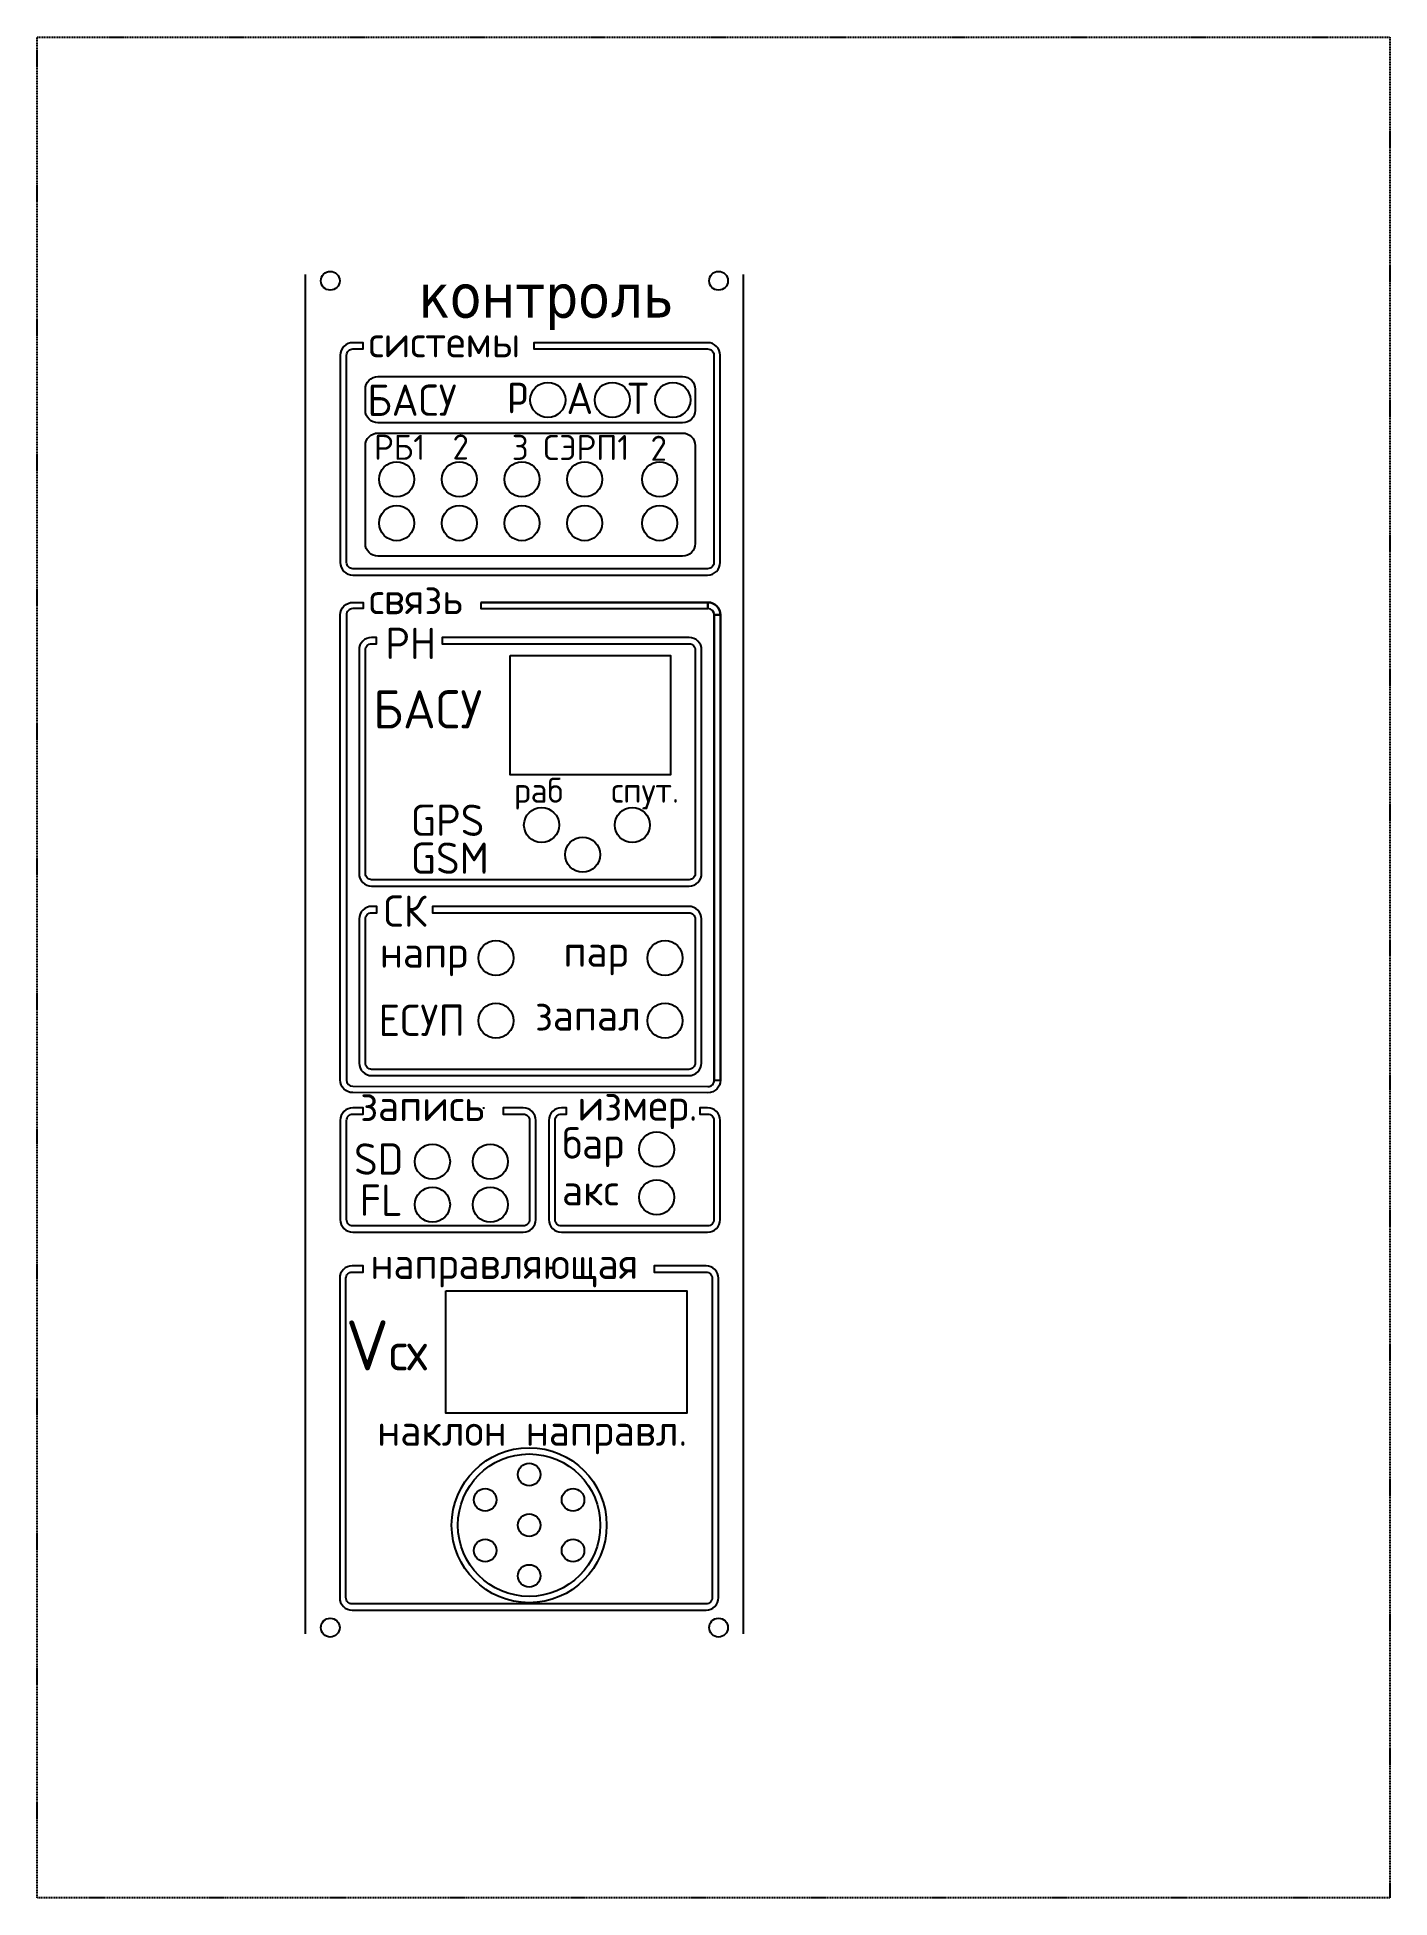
# Model space of a CAD drawing. Header units: millimetres. Extents: x -78 to 138, y -151 to 146.
import ezdxf

# ---------------------------------------------------------------- set-up
doc = ezdxf.new("R2010")
doc.units = ezdxf.units.MM
doc.linetypes.add('DASHED', pattern=[0.2067, 0.1654, -0.0413])
doc.styles.add('Эскизный текст (ANSI) - 3DA', font='tahoma.ttf')

msp = doc.modelspace()

# ---------------------------------------------------------------- linework, layer by layer
at = {"color": 190, "linetype": 'DASHED', "lineweight": 25, "true_color": 0x8018ff}
for p, q in [((-77.8, 146.38), (138.18, 146.38)), ((-77.8, -150.63), (-77.8, 146.38)), ((138.18, 146.38), (138.18, -150.63)), ((138.18, -150.63), (-77.8, -150.63))]:
    msp.add_line(p, q, dxfattribs=at)
for p, q in [((-35, 108.5), (-35, -108.5)), ((35, -108.5), (35, 108.5)), ((29.3, 56.16), (29.3, 55.16)), ((30.3, 12.2), (30.3, 54.16)), ((30.3, 54.16), (31.3, 54.16)), ((-6.64, -24.53), (-6.38, -24.53))]:
    msp.add_line(p, q)
for points in [[(-27.4, 97.62, 0.414214), (-29.4, 95.62), (-29.4, 62.53, 0.414214), (-27.4, 60.53), (29.26, 60.53, 0.414214), (31.26, 62.53), (31.26, 95.62, 0.414214), (29.26, 97.62), (1.49, 97.62), (1.49, 96.62), (29.26, 96.62, -0.414214), (30.26, 95.62), (30.26, 62.53, -0.414214), (29.26, 61.53), (-27.4, 61.53, -0.414214), (-28.4, 62.53), (-28.4, 95.62, -0.414214), (-27.4, 96.62), (-25.73, 96.62), (-25.73, 97.62)], [(-23.4, 92.2), (25.26, 92.2, -0.414214), (27.26, 90.2), (27.26, 86.82, -0.414214), (25.26, 84.82), (-23.4, 84.82, -0.414214), (-25.4, 86.82), (-25.4, 90.2, -0.414214)], [(-23.4, 83.19), (25.26, 83.19, -0.414214), (27.26, 81.19), (27.26, 65.55, -0.414214), (25.26, 63.55), (-23.4, 63.55, -0.414214), (-25.4, 65.55), (-25.4, 81.19, -0.414214)], [(-24.41, 50.56, 0.414214), (-26.41, 48.56), (-26.41, 12.88, 0.414214), (-24.41, 10.88), (26.3, 10.88, 0.414214), (28.3, 12.88), (28.3, 48.56, 0.414214), (26.3, 50.56), (-13.15, 50.56), (-13.15, 49.55), (26.3, 49.55, -0.414214), (27.29, 48.56), (27.29, 12.88, -0.414214), (26.3, 11.89), (-24.41, 11.89, -0.414214), (-25.39, 12.88), (-25.39, 48.56, -0.414214), (-24.41, 49.55), (-23.64, 49.55), (-23.64, 50.56)], [(-26.4, 5.63), (-26.4, -17.38, 0.414214), (-24.4, -19.38), (26.26, -19.38, 0.414214), (28.26, -17.38), (28.26, 5.63, 0.414214), (26.26, 7.63), (-14.68, 7.63), (-14.68, 6.63), (26.26, 6.63, -0.414214), (27.26, 5.63), (27.26, -17.38, -0.414214), (26.26, -18.38), (-24.4, -18.38, -0.414214), (-25.4, -17.38), (-25.4, 5.63, -0.414214), (-24.4, 6.63), (-23.56, 6.63), (-23.56, 7.63), (-24.4, 7.63, 0.414214)], [(-27.4, -24.53, 0.414214), (-29.4, -26.53), (-29.4, -42.37, 0.414214), (-27.4, -44.37), (-0.19, -44.37, 0.414214), (1.81, -42.37), (1.81, -26.53, 0.414214), (-0.19, -24.53), (-3.42, -24.53), (-3.42, -25.53), (-0.19, -25.53, -0.414214), (0.81, -26.53), (0.81, -42.37, -0.414214), (-0.19, -43.37), (-27.4, -43.37, -0.414214), (-28.4, -42.37), (-28.4, -26.53, -0.414214), (-27.4, -25.53), (-25.73, -25.53), (-25.73, -24.53)], [(3.9, -26.53), (3.9, -42.37, 0.414214), (5.9, -44.37), (29.26, -44.37, 0.414214), (31.26, -42.37), (31.26, -26.53, 0.414214), (29.26, -24.53), (28.01, -24.53), (28.01, -25.53), (29.26, -25.53, -0.414214), (30.26, -26.53), (30.26, -42.37, -0.414214), (29.26, -43.37), (5.9, -43.37, -0.414214), (4.9, -42.37), (4.9, -26.53, -0.414214), (5.9, -25.53), (6.74, -25.53), (6.74, -24.53), (5.9, -24.53, 0.414214)], [(-27.5, -49.74, 0.414214), (-29.5, -51.74), (-29.5, -102.71, 0.414214), (-27.5, -104.71), (29, -104.71, 0.414214), (31, -102.71), (31, -51.74, 0.414214), (29, -49.74), (20.72, -49.74), (20.72, -50.74), (29, -50.74, -0.414214), (30, -51.74), (30, -102.71, -0.414214), (29, -103.71), (-27.5, -103.71, -0.414214), (-28.5, -102.71), (-28.5, -51.74, -0.414214), (-27.5, -50.74), (-25.73, -50.74), (-25.73, -49.74)]]:
    msp.add_lwpolyline(points, format="xyb", close=True)
for points in [[(31.3, -20.12, -0.414131), (29.3, -22.12), (-27.42, -22.09, -0.414214), (-29.42, -20.08), (-29.4, 12.2), (-29.4, 54.16, -0.414214), (-27.4, 56.16), (-25.73, 56.16), (-25.73, 55.16), (-27.4, 55.16, 0.414214), (-28.41, 54.16), (-28.41, 12.2), (-28.41, -20.09, 0.414057), (-27.41, -21.09), (29.3, -21.12, 0.41437), (30.3, -20.12), (30.3, 12.2)], [(-6.94, 56.16), (29.3, 56.16, -0.414214), (31.3, 54.16), (31.3, 12.2), (31.3, -20.12)]]:
    msp.add_lwpolyline(points, format="xyb")
for points in [[(-6.94, 56.16), (-6.94, 55.16), (29.3, 55.16), (29.3, 56.16)], [(-6.94, 56.16), (-6.94, 55.16), (29.3, 55.16), (29.3, 56.16)], [(31.3, -20.12), (31.3, 54.16), (30.3, 54.16), (30.3, -20.12)], [(31.3, -20.12), (31.3, 54.16), (30.3, 54.16), (30.3, -20.12)], [(-2.3, 47.66), (23.3, 47.66), (23.3, 28.66), (-2.3, 28.66)], [(-12.55, -53.74), (25.95, -53.74), (25.95, -73.24), (-12.55, -73.24)]]:
    msp.add_lwpolyline(points, close=True)
for centre, radius in [((-31, 107.5), 1.5), ((31, 107.5), 1.5), ((3.74, 88.49), 2.8), ((14.04, 88.49), 2.8), ((23.7, 88.49), 2.8), ((-20.4, 75.81), 2.8), ((-10.4, 75.81), 2.8), ((-0.4, 75.81), 2.8), ((9.6, 75.81), 2.8), ((21.6, 75.81), 2.8), ((-20.4, 68.81), 2.8), ((-10.4, 68.81), 2.8), ((-0.4, 68.81), 2.8), ((9.6, 68.81), 2.8), ((21.6, 68.81), 2.8), ((2.73, 20.61), 2.8), ((17.24, 20.61), 2.8), ((9.29, 15.89), 2.8), ((-4.55, -0.61), 2.8), ((22.45, -0.61), 2.8), ((-4.55, -10.61), 2.8), ((22.45, -10.61), 2.8), ((21.1, -31.16), 2.8), ((-14.68, -33.1), 2.8), ((-5.45, -33.1), 2.8), ((-14.68, -39.98), 2.8), ((-5.45, -39.98), 2.8), ((21.1, -38.81), 2.8), ((0.75, -91.15), 12.37), ((0.75, -91.15), 11.37), ((0.75, -83.06), 1.8), ((-6.26, -87.11), 1.8), ((7.76, -87.11), 1.8), ((0.75, -91.15), 1.8), ((-6.26, -95.2), 1.8), ((7.76, -95.2), 1.8), ((0.75, -99.25), 1.8), ((-31, -107.5), 1.5), ((31, -107.5), 1.5)]:
    msp.add_circle(centre, radius)
for radius, end in [(2, 90), (1, 90), (1, 48.2304)]:
    msp.add_arc((29.3, 54.16), radius, 0, end)

# ---------------------------------------------------------------- texts
at = {"color": 7, "attachment_point": 1, "style": 'Эскизный текст (ANSI) - 3DA'}
for s, insert, char_height, width in [('\\fTahoma|b0|i0;{\\H7.0000;контроль}', (-16.91, 108.63), 7, 40.6329), ('\\fGOST Type BU|b0|i0;{\\H5.0000;системы}', (-24.89, 100.28), 5, 25.4205), ('\\fGOST Type BU|b0|i0;{\\H5.0000;БАСУ}', (-25.09, 90.94), 5, 20.3364), ('\\fGOST Type BU|b0|i0;{\\H4.0000;РБ1}', (-24.01, 82.92), 4, 20.3364), ('\\fGOST Type BU|b0|i0;{\\H4.0000;2}', (-11.48, 82.97), 4, 20.3364), ('\\fGOST Type BU|b0|i0;{\\H4.0000;3}', (-2.01, 82.9), 4, 20.3364), ('\\fGOST Type BU|b0|i0;{\\H4.0000;СЭРП1}', (3.02, 82.88), 4, 16.7494), ('\\fGOST Type BU|b0|i0;{\\H4.0000;2}', (20.14, 82.76), 4, 16.7494), ('\\fGOST Type BU|b0|i0;{\\H5.0000;связь}', (-24.83, 59.28), 5, 19.8413), ('\\fGOST Type BU|b0|i0;{\\H5.0000;РН}', (-22.22, 52.12), 5, 19.8413), ('\\fGOST Type BU|b0|i0;{\\H6.1000;БАСУ}', (-24.15, 42.14), 6.1, 19.8413), ('\\fGOST Type BU|b0|i0;{\\H4.0000;раб}', (-1.67, 28.18), 4, 19.8413), ('\\fGOST Type BU|b0|i0;{\\H4.0000;спут.}', (13.86, 28.19), 4, 19.8413), ('\\fGOST Type BU|b0|i0;{\\H5.0000;GPS}', (-18.15, 23.88), 5, 19.8413), ('\\fGOST Type BU|b0|i0;{\\H5.0000;GSM}', (-18.16, 17.83), 5, 19.8413), ('\\fGOST Type BU|b0|i0;{\\H5.0000;СК}', (-22.47, 9.39), 5, 19.8413), ('\\fGOST Type BU|b0|i0;{\\H5.0000;напр}', (-23.09, 2.85), 5, 19.8413), ('\\fGOST Type BU|b0|i0;{\\H5.0000;пар}', (6.23, 2.99), 5, 19.8413), ('\\fGOST Type BU|b0|i0;{\\H5.0000;ЕСУП}', (-23.32, -8.05), 5, 19.8413), ('\\fGOST Type BU|b0|i0;{\\H5.0000;запал}', (1.69, -7.2), 5, 19.8413), ('\\fGOST Type BU|b0|i0;{\\H5.0000;запись}', (-26.22, -21.64), 5, 20.1832), ('\\fGOST Type BU|b0|i0;{\\H5.0000;измер.}', (8.45, -21.58), 5, 19.8413), ('\\fGOST Type BU|b0|i0;{\\H5.0000;бар}', (6.07, -27.63), 5, 19.8413), ('\\fGOST Type BU|b0|i0;{\\H5.0000;SD}', (-27.2, -30.2), 5, 19.8413), ('\\fGOST Type BU|b0|i0;{\\H5.0000;FL}', (-26.3, -36.77), 5, 19.8413), ('\\fGOST Type BU|b0|i0;{\\H5.0000;акс}', (6, -35.11), 5, 19.8413), ('\\fGOST Type BU|b0|i0;{\\H5.0000;направляющая}', (-24.6, -46.84), 5, 43.8593), ('\\fGOST Type BU|b0|i0;{\\H8.0000;V}\\fGOST Type BU|b0|i0;{\\H6.1000;сх}\\fGOST Type BU|b0|i0;{\\H10.0000; }', (-28.52, -58.44), 3.048, 40.8659), ('\\fGOST Type BU|b0|i0;{\\H5.0000;наклон направл.}', (-23.51, -73.48), 5, 60)]:
    msp.add_mtext(s, dxfattribs=dict(at, insert=insert, char_height=char_height, width=width))
at = {"color": 7, "char_height": 5, "attachment_point": 1, "style": 'Эскизный текст (ANSI) - 3DA'}
for s, insert in [('\\fGOST Type BU|b0|i0;{\\H5.0000;р}', (-2.76, 92.71)), ('\\fGOST Type BU|b0|i0;{\\H5.0000;А}', (6.7, 91.23)), ('\\fGOST Type BU|b0|i0;{\\H5.0000;Т}', (16.46, 91.23))]:
    msp.add_mtext(s, dxfattribs=dict(at, insert=insert))

doc.saveas('drawing.dxf')
